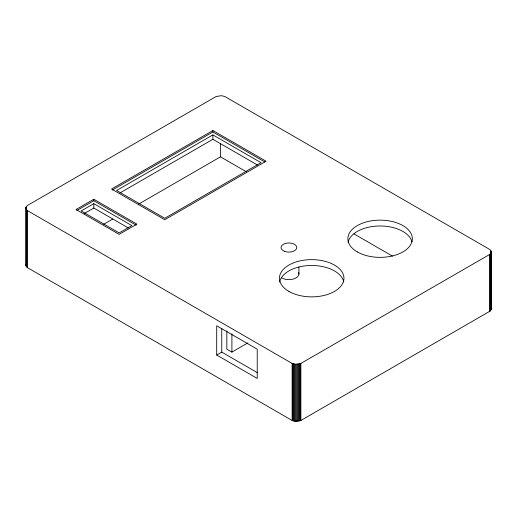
<?xml version="1.0" encoding="UTF-8"?>
<svg xmlns="http://www.w3.org/2000/svg" width="517" height="517" viewBox="0 0 517 517"><rect width="100%" height="100%" fill="white"/><g stroke="black" fill="none" stroke-linecap="round" stroke-linejoin="round"><path stroke-width="0.78" d="M25.908 207.498L26.096 209.107L27.33 210.555L292.144 363.438L295.569 364.259L300.868 363.438L489.67 254.454C491.57 253.349 491.57 250.525 489.67 249.42L224.856 96.511L221.431 95.69L216.132 96.511L27.33 205.514L25.908 207.498L25.908 265.622L27.33 267.599L292.144 420.489L295.569 421.31L300.868 420.489L490.187 311.034L491.15 308.966L491.15 251.941M26.096 264.013L25.908 265.622M93.823 199.258L76.083 209.501L119.156 234.363L136.889 224.126L93.823 199.258L93.823 200.719L136.197 225.186M212.894 130.51L111.556 189.022L164.761 219.738L266.1 161.226L212.894 130.51L212.894 131.977L112.254 190.082M76.768 210.568L93.823 200.719M93.823 203.646L81.156 210.962L119.156 232.902L131.822 225.586L93.823 203.646L93.823 208.034L128.371 227.984M212.894 134.898L116.622 190.482L164.761 218.277L261.033 162.693L212.894 134.898L212.894 139.286L120.112 192.86M84.484 213.424L93.823 208.034M103.671 224.288L112.764 219.04M138.646 204.099L220.494 156.838L246.357 171.773M216.694 355.037L257.233 378.444L257.233 349.188L216.694 325.788L216.694 355.037L221.761 352.116L257.408 372.692M226.834 330.925L226.834 349.188L231.9 352.116L247.869 342.894M212.894 131.977L264.717 161.892M212.894 139.286L257.544 165.065M353.99 233.91L392.429 256.102M490.904 307.893L491.15 308.966M491.092 251.398L491.092 309.502M490.904 250.868L490.904 310.032M490.607 253.524L490.607 310.549M490.187 254.009L490.187 311.034M489.67 254.454L489.67 311.48M300.868 363.438L300.868 420.489M300.086 363.742L300.086 420.786M299.246 363.981L299.246 421.025M298.929 266.998L298.929 274.088M298.361 364.155L298.361 421.2M297.437 364.259L297.437 421.31M296.506 364.298L296.506 421.342M295.569 364.259L295.569 421.31M294.651 364.155L294.651 421.2M293.759 363.981L293.759 421.025M292.919 363.742L292.919 420.786M292.144 363.438L292.144 420.489M231.9 333.853L231.9 352.116M221.761 328.392L221.761 352.116M220.494 143.241L220.494 156.838M27.33 210.555L27.33 267.599M26.813 210.102L26.813 267.153M26.393 209.618L26.393 266.669M26.096 206.968L26.096 266.152M348.064 242.518A32.248 18.618 0 0 1 379.504 225.987A32.248 18.618 0 0 1 411.997 241.827M279.658 282.017A32.248 18.618 0 0 1 311.706 265.48A32.248 18.618 0 0 1 343.747 282.017M298.69 272.582A10.03 5.79 0 0 1 293.566 278.986A10.03 5.79 0 0 1 281.532 277.791M357.305 251.915A32.248 18.618 0 0 0 411.254 243.572A32.248 18.618 0 0 0 371.762 220.772A32.248 18.618 0 0 0 357.305 251.915M288.9 291.414A32.248 18.618 0 0 0 342.855 283.064A32.248 18.618 0 0 0 303.356 260.264A32.248 18.618 0 0 0 288.9 291.414M284.693 251.378A7.884 4.55 0 0 0 296.777 247.708A7.884 4.55 0 0 0 285.235 243.501A7.884 4.55 0 0 0 284.693 251.378"/></g></svg>
